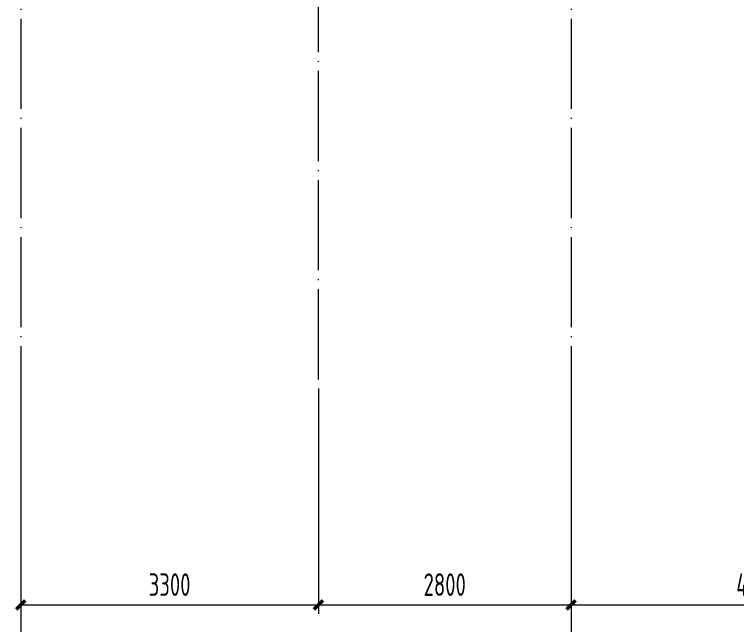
# Model space of a CAD drawing. Extents: x 5874492 to 7194610, y -939842 to -279257.
# Drawn here: x 6287575 to 6295580, y -487156 to -480391 of the extents above; entities that cross this region are included whole.
import ezdxf

# ---------------------------------------------------------------- set-up
doc = ezdxf.new("R2010")
doc.units = 0
doc.header["$LTSCALE"] = 1000
doc.linetypes.add('DOTE', pattern=[2.42, 2, -0.2, 0.02, -0.2])
for name, color, linetype, lineweight in [('A-标注-轴号', 3, 'Continuous', 15), ('A-轴线-塔楼', 1, 'DOTE', 9), ('A-轴线-隔墙', 41, 'DOTE', 9), ('S-轴网-轴线', 1, 'DOTE', 9)]:
    doc.layers.add(name, color=color, linetype=linetype, lineweight=lineweight)
doc.styles.add('TSSD_REIN_T3', font='tssdeng.shx', dxfattribs={"width": 0.7, "bigfont": 'hztxt.shx'})
doc.dimstyles.new('_TCH_ARCH&&100', dxfattribs={"dimtxt": 250, "dimasz": 100, "dimexe": 100, "dimexo": 100, "dimgap": 100, "dimtad": 1, "dimdec": 0, "dimzin": 0, "dimdsep": 46, "dimtxsty": 'TSSD_REIN_T3', "dimblk": 'ARCHTICK', "dimcen": 0.09, "dimclrt": 7, "dimazin": 2, "dimtfac": 1, "dimtdec": 0, "dimtix": 1, "dimtmove": 2, "dimatfit": 3, "dimfxl": 0, "dimtolj": 1, "dimtzin": 0, "dimarcsym": 0})

# ---------------------------------------------------------------- blocks, each defined once
blk = doc.blocks.new('_ArchTick')
at = {"color": 0, "linetype": 'ByBlock', "const_width": 0.4}
blk.add_lwpolyline([(-0.5, -0.5), (0.5, 0.5)], dxfattribs=at)
blk = doc.blocks.new('*D2416')
at = {"layer": 'A-标注-轴号', "color": 0, "lineweight": -2, "transparency": 16777216}
for p, q in [((0, -8648.9), (0, -11948.9)), ((47199.9, -8648.9), (47199.9, -11948.9)), ((0, -11848.9), (47199.9, -11848.9))]:
    blk.add_line(p, q, dxfattribs=at)
at = {"layer": 'Defpoints', "color": 0, "transparency": 16777216}
for p in [(0, -8548.9), (47199.9, -8548.9), (47199.9, -11848.9)]:
    blk.add_point(p, dxfattribs=at)
at = {"layer": 'A-标注-轴号', "color": 0, "lineweight": -2, "transparency": 16777216, "xscale": 100, "yscale": 100, "zscale": 100, "rotation": 180}
blk.add_blockref('_ArchTick', (0, -11848.9), dxfattribs=at)
at = {"layer": 'A-标注-轴号', "color": 0, "lineweight": -2, "transparency": 16777216, "xscale": 100, "yscale": 100, "zscale": 100}
blk.add_blockref('_ArchTick', (47199.9, -11848.9), dxfattribs=at)
at = {"layer": 'A-标注-轴号', "color": 7, "transparency": 16777216, "insert": (23042.7, -11573.9), "char_height": 250, "attachment_point": 5, "style": 'TSSD_REIN_T3'}
blk.add_mtext('\\A1;47200', dxfattribs=at)
blk = doc.blocks.new('*D2417')
at = {"layer": 'A-标注-轴号', "color": 0, "lineweight": -2, "transparency": 16777216}
for p, q in [((0, -8648.9), (0, -11148.9)), ((3300, -8648.9), (3300, -11148.9)), ((0, -11048.9), (3300, -11048.9))]:
    blk.add_line(p, q, dxfattribs=at)
at = {"layer": 'Defpoints', "color": 0, "transparency": 16777216}
for p in [(0, -8548.9), (3300, -8548.9), (3300, -11048.9)]:
    blk.add_point(p, dxfattribs=at)
at = {"layer": 'A-标注-轴号', "color": 0, "lineweight": -2, "transparency": 16777216, "xscale": 100, "yscale": 100, "zscale": 100, "rotation": 180}
blk.add_blockref('_ArchTick', (0, -11048.9), dxfattribs=at)
at = {"layer": 'A-标注-轴号', "color": 0, "lineweight": -2, "transparency": 16777216, "xscale": 100, "yscale": 100, "zscale": 100}
blk.add_blockref('_ArchTick', (3300, -11048.9), dxfattribs=at)
at = {"layer": 'A-标注-轴号', "color": 7, "transparency": 16777216, "insert": (1650, -10823.9), "char_height": 250, "attachment_point": 5, "style": 'TSSD_REIN_T3'}
blk.add_mtext('\\A1;3300', dxfattribs=at)
blk = doc.blocks.new('*D2418')
at = {"layer": 'A-标注-轴号', "color": 0, "lineweight": -2, "transparency": 16777216}
for p, q in [((3300, -8648.9), (3300, -11148.9)), ((6100, -8648.9), (6100, -11148.9)), ((3300, -11048.9), (6100, -11048.9))]:
    blk.add_line(p, q, dxfattribs=at)
at = {"layer": 'Defpoints', "color": 0, "transparency": 16777216}
for p in [(3300, -8548.9), (6100, -8548.9), (6100, -11048.9)]:
    blk.add_point(p, dxfattribs=at)
at = {"layer": 'A-标注-轴号', "color": 0, "lineweight": -2, "transparency": 16777216, "xscale": 100, "yscale": 100, "zscale": 100, "rotation": 180}
blk.add_blockref('_ArchTick', (3300, -11048.9), dxfattribs=at)
at = {"layer": 'A-标注-轴号', "color": 0, "lineweight": -2, "transparency": 16777216, "xscale": 100, "yscale": 100, "zscale": 100}
blk.add_blockref('_ArchTick', (6100, -11048.9), dxfattribs=at)
at = {"layer": 'A-标注-轴号', "color": 7, "transparency": 16777216, "insert": (4700, -10823.9), "char_height": 250, "attachment_point": 5, "style": 'TSSD_REIN_T3'}
blk.add_mtext('\\A1;2800', dxfattribs=at)
blk = doc.blocks.new('*D2419')
at = {"layer": 'A-标注-轴号', "color": 0, "lineweight": -2, "transparency": 16777216}
for p, q in [((6100, -8648.9), (6100, -11148.9)), ((10200, -8648.9), (10200, -11148.9)), ((6100, -11048.9), (10200, -11048.9))]:
    blk.add_line(p, q, dxfattribs=at)
at = {"layer": 'Defpoints', "color": 0, "transparency": 16777216}
for p in [(6100, -8548.9), (10200, -8548.9), (10200, -11048.9)]:
    blk.add_point(p, dxfattribs=at)
at = {"layer": 'A-标注-轴号', "color": 0, "lineweight": -2, "transparency": 16777216, "xscale": 100, "yscale": 100, "zscale": 100, "rotation": 180}
blk.add_blockref('_ArchTick', (6100, -11048.9), dxfattribs=at)
at = {"layer": 'A-标注-轴号', "color": 0, "lineweight": -2, "transparency": 16777216, "xscale": 100, "yscale": 100, "zscale": 100}
blk.add_blockref('_ArchTick', (10200, -11048.9), dxfattribs=at)
at = {"layer": 'A-标注-轴号', "color": 7, "transparency": 16777216, "insert": (8150, -10823.9), "char_height": 250, "attachment_point": 5, "style": 'TSSD_REIN_T3'}
blk.add_mtext('\\A1;4100', dxfattribs=at)
blk = doc.blocks.new('A$C3FF375C5')
at = {"layer": 'A-标注-轴号'}
for p, q in [((0, -8548.9), (0, -12548.9)), ((6100, -8548.9), (6100, -12548.9))]:
    blk.add_line(p, q, dxfattribs=at)
at = {"layer": 'A-轴线-塔楼', "linetype": 'DOTE', "ltscale": 0.5}
for p, q in [((0, 18440.3), (0, -8548.9)), ((6100, 18440.3), (6100, -8548.9))]:
    blk.add_line(p, q, dxfattribs=at)
at = {"layer": 'A-轴线-隔墙', "ltscale": 0.5}
blk.add_line((3300, -8548.9), (3300, 4900), dxfattribs=at)
at = {"layer": 'A-标注-轴号'}
dim = blk.add_linear_dim(base=(47199.9, -11848.9), p1=(0, -8548.9), p2=(47199.9, -8548.9), angle=0, dimstyle='_TCH_ARCH&&100', dxfattribs=at)
dim.commit()
dim.dimension.update_dxf_attribs({"geometry": '*D2416', "text_midpoint": (23042.7, -11573.9), "dimtype": 129})
for p1, p2, picture, middle in [((0, -8548.9), (3300, -8548.9), '*D2417', (1650, -10823.9)), ((3300, -8548.9), (6100, -8548.9), '*D2418', (4700, -10823.9)), ((6100, -8548.9), (10200, -8548.9), '*D2419', (8150, -10823.9))]:
    dim = blk.add_aligned_dim(p1=p1, p2=p2, distance=-2500, dimstyle='_TCH_ARCH&&100', dxfattribs=at)
    dim.commit()
    dim.dimension.update_dxf_attribs({"geometry": picture, "text_midpoint": middle})

msp = doc.modelspace()

# ---------------------------------------------------------------- block references
at = {"layer": 'S-轴网-轴线', "ltscale": 0.2}
msp.add_blockref('A$C3FF375C5', (6287644.5, -475889.2), dxfattribs=at)

doc.saveas('drawing.dxf')
